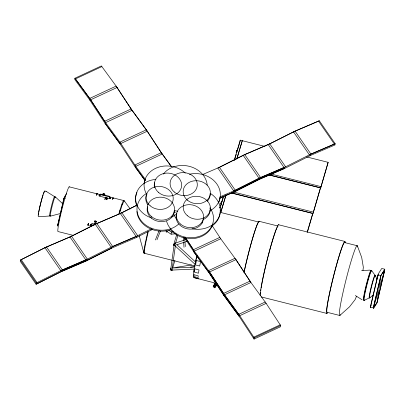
<?xml version="1.0" encoding="UTF-8"?>
<svg xmlns="http://www.w3.org/2000/svg" width="405" height="405" viewBox="0 0 405 405"><rect width="100%" height="100%" fill="white"/><g stroke="black" fill="none" stroke-linecap="round" stroke-linejoin="round"><path stroke-width="0.61" d="M214.078 286.401L213.865 286.229L214.964 285.302M216.948 284.958L216.007 285.216M99.316 195.028L99.402 194.678L99.068 196.025M99.255 196.076L99.59 194.729L99.579 194.987M99.331 195.914L99.59 194.921M99.316 194.997L99.129 195.585M87.931 225.094L87.966 225.2M88.422 223.454L88.432 223.327M90.745 224.623L90.811 224.557M109.922 198.617L110.084 197.954M110.165 198.739L110.322 197.807M113.076 198.01L112.975 198.05M90.821 225.398L90.75 225.646L90.867 225.388M91.074 224.552L91.084 224.289L90.75 225.529M91.596 225.661L91.732 225.028M110.094 198.825L110.221 198.369M214.215 287.606L214.544 287.292L214.321 287.013L214.058 287.509L214.842 287.833L214.382 287.332M104.743 199.346C104.763 197.792 107.416 198.323 107.016 199.756M104.839 199.351L105.234 198.612L105.918 198.404A0.587 0.532 22.4 0 1 106.419 198.496L106.647 199.042M106.804 199.098L106.5 198.384A0.759 0.683 22.4 0 0 105.857 198.268L105.518 198.48A0.653 0.587 22.4 0 0 105.447 199.037M106.92 199.726L106.474 198.668L105.518 198.49M213.319 286.386C213.359 285.252 213.516 287.029 213.997 286.365M100.126 195.934L100.232 195.468M105.761 198.374L105.897 197.999M106.844 198.566L106.788 198.03L106.161 197.837M136.971 205.148L120.295 213.506L96.056 223.879L70.753 236.596L45.724 247.333L20.422 260.05L36.278 283.009L36.106 284.239L60.618 271.892L85.647 261.154L110.95 248.437L135.979 237.694L152.452 229.438M61.413 271.487L61.58 270.297L86.609 259.554L86.437 260.785L61.408 271.527L36.106 284.239L20.25 261.281L20.422 260.05L44.935 247.703L69.964 236.96L95.266 224.248L121.085 213.141L137.037 205.122M90.006 100.303L90.173 99.114L74.94 78.241L101.377 65.924L116.134 86.108L131.093 108.955L146.321 129.828L161.281 152.67L171.512 166.713M116.605 86.832L131.564 109.639L146.797 130.511L161.752 153.353L171.543 166.769M120.361 142.828L120.189 144.058L104.961 123.186M136.774 237.29L136.941 236.1L111.912 246.837L111.739 248.073L86.437 260.785M175.4 233.837L171.118 234.201L171.416 232.045L168.844 230.334M174.084 245.106L170.702 269.482A0.689 0.577 7.9 0 0 171.948 269.978M172.206 268.566L175.416 245.44M239.087 316.234L223.854 295.361L208.899 272.519L209.071 271.284L224.026 294.131L239.259 315.004M221.444 204.029L220.882 203.887L220.998 203.042L221.454 201.533L222.016 201.67M221.454 201.533L220.882 203.887M236.788 152.867L236.226 152.726L236.343 151.88L236.793 150.371L237.36 150.513M236.793 150.371L236.226 152.726M240.114 141.097L240.246 140.165L264.951 146.433M223.854 295.361L224.026 294.131M259.645 179.106L234.338 191.859L219.586 198.187M218.649 167.67L243.957 154.958L268.981 144.215L294.283 131.498L319.312 120.761L335.168 143.719L310.929 154.092L285.626 166.809L259.808 177.916L259.64 179.147L284.669 168.404M211.942 225.367L220.745 238.778L235.973 259.651L250.933 282.498L266.161 303.365L280.65 325.529L280.478 326.759L254.041 339.076L254.213 337.846L239.73 315.687L224.497 294.815L209.542 271.968L194.309 251.1L185.505 237.684M284.675 168.369L284.837 167.174L260.597 177.547L235.295 190.264L219.991 196.855M309.977 155.652L310.139 154.462L335.168 143.719L335.001 144.95L310.757 155.323L285.454 168.04L260.425 178.777L235.123 191.494L219.545 198.207M319.307 120.796L295.073 131.134L269.77 143.846L244.742 154.589L219.439 167.305L202.419 174.626M231.209 192.942L312.802 213.47L307.471 231.984M231.437 192.912L313.03 213.44L320.492 187.829L268.96 174.864M320.492 187.829L313.03 213.44M269.76 175.132L320.679 187.945L328.141 162.334L306.666 156.932M328.141 162.334L320.679 187.945M135.31 165.711L135.148 166.906L145.177 180.645M250.457 281.85L235.502 258.967M377.506 278.291L377.668 277.131M107.016 198.612L107.072 198.349M213.643 286.487L213.967 286.34L213.157 286.138M362.966 270.489L363.331 267.244L361.705 257.499L357.402 245.901M109.679 197.508L109.866 196.4L100.491 194.041L99.797 196.228L109.173 198.587L109.866 196.4M109.917 198.698L110.013 198.146M87.905 225.17L87.966 224.886M88.442 223.383L88.255 224.238M90.872 224.502L90.897 224.243L90.7 224.77M96.891 194.101L96.947 193.818M110.16 197.822L110.251 197.468L110.19 197.908M113.041 198.217L113.096 197.934M370.524 307.8L371 304.231L377.46 276.828L378.447 273.643L381.728 268.454L384.704 269.203L384.75 269.846L376.847 303.254L373.501 308.549L373.329 307.861L380.897 275.587L384.704 269.203M63.914 199.027L64.425 197.017L66.602 193.575M377.749 276.554L378.052 274.873L380.897 275.587L384.75 269.846L377.182 302.12L373.329 307.861L370.484 307.147L378.052 274.873M377.182 302.12L380.897 275.587L373.329 307.861L378.073 292.304M87.946 224.937L88.022 224.613M96.451 195.377L96.527 195.048M96.835 194.37L96.911 194.046M90.776 225.382L91.019 224.431M112.6 199.493L112.676 199.169M112.98 198.49L113.056 198.166M91.176 226.451L91.935 223.595L94.279 224.183M109.188 198.106L109.375 197.458M88.007 224.643L88.174 223.98M96.511 195.078L96.598 194.744M96.765 194.673L96.851 194.339M110.302 198.339L110.266 198.511M112.661 199.199L112.823 198.536M112.909 198.794L112.995 198.46M147.769 231.741L144.413 247.298L143.815 252.396L143.902 253.079L144.312 253.003M88.179 224.567L88.265 224.233M96.593 194.749L96.679 194.415M90.73 224.734L90.624 225.458M99.124 195.529L99.205 195.2M58.042 224.036L57.662 226.177M370.484 307.147L370.97 305.289M384.75 269.846L380.138 285.439M88.174 224.006L88.336 223.428M96.679 194.44L96.765 194.111M110.054 197.989L110.094 197.848M110.297 198.05L110.449 197.635M112.823 198.561L112.99 197.984M119.445 213.678L121.981 205.462L124.148 200.662L130.192 208.975M173.613 244.924L176.853 234.125M175.481 243.461L177.82 235.659M172.758 267.619L174.919 260.415M219.93 207.907L223.378 196.415M234.257 160.127L240.246 140.165M220.826 205.674L221.368 203.862M221.915 202.044L223.363 197.21M234.429 160.314L236.242 154.264M240.049 141.563L236.905 152.022L236.343 151.88M220.71 212.569L226.03 194.82M236.753 159.064L242.251 140.722M220.73 212.66L225.995 195.124M236.874 158.831L242.317 140.687M307.127 232.404L312.802 213.47M96.76 194.162L96.906 193.696M88.012 225.119L88.098 224.826M215.121 285.915L214.078 287.479M186.123 239.502L174.251 243.486L174.272 243.972M356.486 296.298L355.15 299.553L349.51 306.823L339.785 315.49M216.022 286.001L214.67 287.661M96.83 193.934L96.937 193.762M155.429 239.942L159.119 230.607M156.963 239.785L160.426 231.032M213.491 285.945C214.027 284.892 215.587 284.401 213.84 285.409C213.111 287.251 216.083 284.502 213.744 286.127M214.493 287.17L215.227 285.803M215.789 285.91C214.766 287.479 214.063 287.282 215.414 285.743M214.721 287.332L214.827 287.656M215.951 285.272L216.376 285.657C214.721 287.115 215.764 284.892 217.014 284.421M216.022 285.778L215.662 286.31M104.627 195.301L104.794 194.476L104.419 193.965A1.129 1.023 28.1 0 0 103.477 193.727L102.946 194.01M104.703 195.362L104.885 194.461L104.475 193.899A1.235 1.119 28.1 0 0 103.447 193.641L102.87 193.949A1.058 0.957 28.1 0 0 102.637 194.527M214.979 286.603L215.202 286.32M65.073 196.597L64.086 198.07L63.58 199.736L57.626 225.62L64.086 198.07L65.301 198.374M215.247 286.791L215.45 286.512M216.513 283.814C216.022 285.196 214.863 283.586 216.088 283.201M215.237 285.404L214.807 285.697M215.602 286.593L214.579 287.282M215.313 286.072C211.896 279.865 216.093 288.016 217.05 284.447M216.326 285.297L216.037 285.596L216.376 285.657M216.928 284.3L215.728 285.292L216.812 284.224M216.68 284.71L217.065 284.325M216.184 282.356L214.599 283.789M215.581 283.12L214.893 284.082L215.009 283.52M215.921 282.832L214.812 283.971L215.885 282.882M217.257 284.583L216.037 285.571L215.865 285.317L216.24 285.155M214.017 287.398L214.923 287.484M216.574 284.923L216.883 284.988L215.997 285.398M215.035 285.262L215.678 285.97L216.26 285.484M216.164 284.209L216.528 283.859M213.192 286.249L214.847 285.079M215.055 287.029L214.903 287.353M106.024 197.691C106.53 196.896 107.274 198.485 107.006 197.858M105.852 198.096L106.115 197.929A0.587 0.526 22.4 0 1 106.616 198.02L106.874 198.263A0.552 0.496 22.4 0 1 106.89 198.592M105.771 198.47L105.599 199.002M369.608 297.979L372.929 295.123M213.511 285.733L213.82 285.778M214.007 285.986L214.852 285.53M214.23 285.398L214.635 285.191M214.306 286.942L214.635 287.013M96.344 221.96L96.557 221.753L96.142 221.307A1.129 0.466 14.8 0 0 95.205 221.034L94.598 221.024M36.278 283.009L60.79 270.661L85.82 259.919L111.122 247.207L136.151 236.464L151.521 228.764M234.505 190.628L259.808 177.916M364.206 300.373L369.309 297.903A11.715 0.82 -75.9 0 1 371.608 285.226A11.715 0.82 -75.9 0 1 375.081 275.608M145.142 180.59L134.673 166.222L119.718 143.375L104.485 122.502L89.53 99.66L74.773 79.471L74.94 78.241L75.416 78.924L101.847 66.607M75.416 78.924L89.702 98.43L116.134 86.108M89.702 98.43L90.644 99.797L117.08 87.475M90.644 99.797L104.657 121.272L131.093 108.955M104.657 121.272L105.604 122.639L132.035 110.322M105.604 122.639L119.89 142.145L146.321 129.828M119.89 142.145L120.832 143.512L147.268 131.195M120.832 143.512L134.845 164.987L161.281 152.67M134.845 164.987L135.791 166.354L162.223 154.037M193.367 249.733L219.799 237.411M194.309 251.1L220.745 238.778M208.595 270.601L235.032 258.284M209.542 271.968L235.973 259.651M223.555 293.448L249.986 281.131M224.497 294.815L250.933 282.498M238.783 314.32L265.219 301.998M239.73 315.687L266.161 303.365M253.743 337.162L280.174 324.845M254.213 337.846L280.65 325.529M102.865 195.018L103.062 194.947A0.764 0.694 28.1 0 1 103.508 194.997M103.113 194.577L103.316 194.511A0.759 0.689 28.2 0 1 103.533 194.501M176.696 244.792L187.378 241.208M50.387 216.159L60.497 213.491M214.245 287.363L214.574 287.454M94.512 223.378L94.355 223.408A0.668 0.278 14.7 0 0 94.238 223.646L94.486 223.854A0.764 0.314 14.8 0 0 95.129 224.041L95.595 223.96L95.367 223.57M94.618 223.433L94.33 223.54L94.567 223.793A0.648 0.268 14.7 0 0 95.104 223.95L95.418 223.646M94.471 223.54L94.309 223.565A0.668 0.278 14.8 0 0 94.193 223.808M94.567 223.646C93.692 224.066 96.355 224.517 95.327 223.727M94.912 221.024L94.674 221.064A0.967 0.4 14.8 0 0 94.512 221.413L94.654 221.57M96.112 222.001L96.648 221.778L96.198 221.292A1.235 0.506 14.8 0 0 95.18 220.988M95.767 222.952L95.408 222.973A0.759 0.314 14.8 0 1 95.19 222.937M94.588 223.398L94.75 223.859L95.372 223.656M191.575 264.976L171.725 268.039L194.294 267.082M170.859 269.406A1.012 0.405 81.2 0 0 171.33 270.135L172.57 269.943M190.558 267.168L194.901 266.5M171.416 232.045L173.254 231.888M49.734 215.992L39.751 216.685L38.88 216.467M361.625 270.667L369.623 270.115L370.646 270.368M171.366 270.1L193.889 269.112M95.286 224.203L95.084 224.203A0.764 0.314 14.8 0 1 94.446 224.011L94.193 223.808M94.512 224.745L94.993 224.821M96.162 222.046L95.813 221.996A1.129 0.466 14.7 0 1 94.881 221.717L94.421 221.408M89.459 225.595L88.442 225.469M174.251 243.486L174.768 245.278M214.118 284.34L214.746 284.619M106.464 197.903L105.801 198.065A0.552 0.496 22.4 0 0 105.705 198.374M270.56 173.937L320.866 186.594M233.467 192.021L313.217 212.088M220.998 203.042L221.565 203.183M278.493 224.734L344.797 241.42M344.518 242.539L357.048 245.693M258.977 221.262L278.159 226.086M220.198 212.341L258.78 222.051M100.237 194.577L109.613 196.936M69.174 186.827L100.405 194.683M109.593 196.997L123.677 200.541M45.163 191.054L46.165 191.352M91.535 224.856L93.879 225.448M72.804 235.27L58.112 231.574A23.085 1.615 -75.9 0 1 62.193 208.342A23.085 1.615 -75.9 0 1 69.402 186.963M144.6 253.338L194.845 265.979M215.05 283.019L194.056 277.622L198.556 278.868M338.879 315.257L327.26 312.336A36.01 2.521 -75.9 0 1 333.639 276.048A36.01 2.521 -75.9 0 1 344.873 242.757M261.276 296.926L326.982 313.455M97.473 193.782L97.954 193.965M94.512 224.75L94.147 224.451M106.707 197.878L105.71 197.984A0.663 0.597 22.5 0 0 105.589 198.354M106.469 197.908L106.864 198.415M216.275 284.978L216.66 285.176M362.11 299.791L355.332 295.529M46.038 191.271L54.624 196.673M215.86 285.373L215.936 285.576M215.713 285.677L216.148 285.621M165.974 230.774L171.118 234.201M176.732 244.62L195.676 262.126M174.454 245.263L194.78 264.05M55.277 196.835L62.912 203.953M215.323 286.051L214.103 284.285M215.652 285.282L214.817 284.072M135.791 166.354L145.678 179.86M193.666 251.647L208.899 272.519M371.714 270.692L375.04 275.268M215.89 284.426L215.465 283.814M318.527 121.125L334.383 144.084M295.073 131.134L310.929 154.092M293.498 131.868L309.354 154.826M269.77 143.846L285.626 166.809M268.196 144.58L284.052 167.543M244.742 154.589L260.597 177.547M243.167 155.323L259.023 178.281M219.439 167.305L235.295 190.264M217.865 168.04L233.72 190.998M254.041 339.076L239.557 316.918L224.324 296.045L209.37 273.203L194.137 252.33L184.65 237.867M121.87 212.772L137.725 235.73M120.295 213.506L136.151 236.464M96.841 223.514L112.696 246.473M95.266 224.248L111.122 247.207M71.538 236.226L87.394 259.19M69.964 236.96L85.82 259.919M46.509 246.969L62.365 269.927M44.935 247.703L60.79 270.661M21.207 259.681L37.063 282.644M185.677 237.953L193.838 250.417M90.173 99.114L105.128 121.956M106.92 197.949L107.041 198.42M107.011 198.222L106.535 197.711L105.74 197.913A0.663 0.597 22.5 0 0 105.619 198.283M375.339 275.344L376.908 279.415M139.219 235.675L143.902 253.079M124.376 200.794L124.416 201.133M91.935 223.595L91.975 223.924M184.65 237.801L184.842 240.297M184.943 241.547L185.328 246.544M183.232 237.29L183.526 241.036M183.622 242.286L184.012 247.278M49.891 215.809A10.004 0.699 -75.9 0 1 51.496 205.963A10.004 0.699 -75.9 0 1 54.66 196.957M41.462 200.181A13.117 0.916 -75.9 0 1 44.828 191.388M38.571 216.113A13.117 0.916 -75.9 0 1 39.958 206.12M39.968 206.105A13.107 0.911 -75.9 0 1 41.462 200.202M38.445 214.928A12.094 0.845 -75.9 0 1 38.581 213.394M38.758 212.255A12.094 0.845 -75.9 0 1 42.712 196.152M42.854 195.691A12.094 0.845 -75.9 0 1 43.138 194.835M43.639 193.418A12.094 0.845 -75.9 0 1 44.408 191.909M50.757 215.561A10.004 0.699 -75.9 0 1 52.154 206.099A10.004 0.699 -75.9 0 1 55.288 197.65M118.665 214.635A23.085 1.615 -75.9 0 1 123.9 200.672M119.769 211.202A21.769 1.524 -75.9 0 1 120.255 209.608M121.971 204.525A21.769 1.524 -75.9 0 1 122.366 203.543M94.532 222.583A0.653 0.268 14.8 0 1 94.537 222.406M95.843 222.041A1.235 0.506 14.8 0 1 94.821 221.737M106.287 197.524A0.587 0.532 22.4 0 1 106.783 197.61M193.757 277.663A34.957 2.445 -75.9 0 1 196.825 255.55M193.99 271.699A32.962 2.303 -75.9 0 1 194.157 270.383M194.744 266.687A32.962 2.303 -75.9 0 1 194.957 265.477M195.316 263.559A32.962 2.303 -75.9 0 1 196.157 259.372M196.273 258.82A32.962 2.303 -75.9 0 1 197.012 255.388M144.965 252.923A23.085 1.615 -75.9 0 1 148.245 231.868M364.125 300.014A15.365 1.078 -75.9 0 1 366.302 286.021A15.365 1.078 -75.9 0 1 371.4 270.606M370.043 297.285A11.715 0.82 -75.9 0 1 371.679 286.188A11.715 0.82 -75.9 0 1 375.354 276.301M364.444 300.1A15.365 1.073 -75.9 0 1 366.92 284.917A15.365 1.073 -75.9 0 1 371.775 271.137M363.811 299.938A15.365 1.073 -75.9 0 1 365.993 285.93A15.365 1.073 -75.9 0 1 371.081 270.525M244.048 272.524A34.957 2.445 -75.9 0 1 258.233 222.679M244.028 272.317A35.772 2.501 -75.9 0 1 253.16 236.398A35.772 2.501 -75.9 0 1 259.332 221.469M260.526 294.162A35.772 2.501 -75.9 0 1 260.612 292.278M260.774 290.775A35.772 2.501 -75.9 0 1 260.926 289.626M261.164 288.026A35.772 2.501 -75.9 0 1 261.448 286.259M261.539 285.727A35.772 2.501 -75.9 0 1 266.657 262.151M266.804 261.549A35.772 2.501 -75.9 0 1 267.877 257.312M268.034 256.714A35.772 2.501 -75.9 0 1 270.712 246.812M270.869 246.26A35.772 2.501 -75.9 0 1 275.891 230.501M276.144 229.858A35.772 2.501 -75.9 0 1 276.833 228.212M277.106 227.63A35.772 2.501 -75.9 0 1 277.592 226.729M260.172 295.458A37.164 2.602 -75.9 0 1 268.702 253.758A37.164 2.602 -75.9 0 1 278.858 224.952M340.357 314.827A36.01 2.516 -75.9 0 1 346.148 279.293A36.01 2.516 -75.9 0 1 357.539 246.959M327.564 312.802A37.164 2.602 -75.9 0 1 333.563 276.007A37.164 2.602 -75.9 0 1 345.298 242.747M172.024 269.897A0.689 0.37 16.7 0 1 171.219 270.191A0.689 0.37 16.7 0 1 170.869 269.502M171.806 269.654A0.689 0.37 16.7 0 1 171.943 269.77M175.076 243.375A1.012 0.304 -47.3 0 1 175.107 244.033A1.012 0.304 -47.3 0 1 173.988 244.838M175.178 244.569A0.689 0.577 7.9 0 1 174.757 244.574M174.56 244.498A0.689 0.577 7.9 0 1 174.398 244.372M174.241 244.038A0.689 0.577 7.9 0 1 174.342 243.694M174.666 243.476A0.689 0.577 7.9 0 1 175.289 243.547M171.644 269.482A1.012 0.405 81.2 0 1 171.33 270.135M170.788 268.788A1.012 0.405 81.2 0 1 171.102 268.135A1.012 0.592 87.5 0 0 170.692 269.396A1.012 0.592 87.5 0 0 171.538 270.003M167.341 231.533A0.689 0.481 -35.4 0 1 166.475 232.126A0.689 0.481 -35.4 0 1 166.212 231.437M202.151 223.003A0.689 0.284 -32.4 0 1 202.692 222.73M177.805 211.233A13.654 11.467 7.9 0 1 174.175 210.387M175.502 212.311A13.654 11.467 7.9 0 1 173.973 211.845M163.342 174.099A23.844 20.022 7.9 0 1 189.267 166.323A23.844 20.022 7.9 0 1 207.218 185.141M220.128 197.351A23.844 20.022 7.9 0 1 218.558 202.895M189.439 174.231A23.844 20.022 7.9 0 1 217.996 185.829A23.844 20.022 7.9 0 1 209.851 210.863M210.154 193.418A13.654 11.467 7.9 0 1 207.289 201.199M178.676 224.036A23.844 20.022 7.9 0 1 143.132 222.902A23.844 20.022 7.9 0 1 146.949 193.215M170.642 229.691A23.844 20.022 7.9 0 1 136.89 211.511M174.307 211.683A13.654 11.467 7.9 0 1 158.487 221.373A13.654 11.467 7.9 0 1 147.536 206.803M176.924 213.643A23.844 20.022 7.9 0 1 171.634 217.075M151.84 218.093A23.844 20.022 7.9 0 1 135.721 196.638A23.844 20.022 7.9 0 1 155.91 179.364M136.991 206.439A23.844 20.022 7.9 0 1 136.207 194.516M136.363 194.015A23.844 20.022 7.9 0 1 136.936 192.532M147.734 204.814A13.654 11.467 7.9 0 1 146.878 194.354M146.843 194.608A23.844 20.022 7.9 0 1 154.052 169.133A23.844 20.022 7.9 0 1 185.252 173.067M144.104 183.652A23.844 20.022 7.9 0 1 145.172 179.704M154.437 187.5A13.654 11.467 7.9 0 1 154.639 182.721M220.188 209.755A23.844 20.022 7.9 0 1 211.734 226.187M219.768 207.132A23.844 20.022 7.9 0 1 219.986 208.175M210.251 193.337A23.844 20.022 7.9 0 1 218.477 217.966A23.844 20.022 7.9 0 1 192.041 228.744M176.874 219.637A23.844 20.022 7.9 0 1 173.573 213.303M210.008 207.765A13.654 11.467 7.9 0 1 203.588 219.368M210.139 208.124A23.844 20.022 7.9 0 1 198.637 236.606A23.844 20.022 7.9 0 1 166.577 221.191M212.352 225.388A23.844 20.022 7.9 0 1 187.525 238.499M186.907 238.418A23.844 20.022 7.9 0 1 170.247 229.448M203.315 219.181A13.654 11.467 7.9 0 1 187.495 228.876A13.654 11.467 7.9 0 1 176.54 214.306M194.015 274.752L193.924 276.59L198.08 277.633L198.166 275.795L194.015 274.752M194.83 268.869L194.319 272.155L198.47 273.203L198.987 269.912L194.83 268.869M196.425 260.542L195.539 264.966L199.69 266.009L200.581 261.589L196.425 260.542M173.75 245.217A0.689 0.37 16.7 0 0 174.894 245.364A0.689 0.37 16.7 0 0 174.19 244.696A0.689 0.37 16.7 0 0 173.75 245.217M174.231 191.99A13.654 11.467 7.9 0 0 196.906 187.434A13.654 11.467 7.9 0 0 179.957 172.905A13.654 11.467 7.9 0 0 174.231 191.99M187.307 200.095A13.654 11.467 7.9 0 0 209.982 195.539A13.654 11.467 7.9 0 0 193.033 181.01A13.654 11.467 7.9 0 0 187.307 200.095M151.48 216.553A13.654 11.467 7.9 0 0 174.155 211.992A13.654 11.467 7.9 0 0 157.206 197.468A13.654 11.467 7.9 0 0 151.48 216.553M150.139 205.786A13.654 11.467 7.9 0 0 172.814 201.229A13.654 11.467 7.9 0 0 155.864 186.7A13.654 11.467 7.9 0 0 150.139 205.786M158.583 192.466A13.654 11.467 7.9 0 0 181.258 187.91A13.654 11.467 7.9 0 0 164.308 173.381A13.654 11.467 7.9 0 0 158.583 192.466M187.333 215.647A13.654 11.467 7.9 0 0 210.008 211.086A13.654 11.467 7.9 0 0 193.058 196.562A13.654 11.467 7.9 0 0 187.333 215.647M180.483 224.051A13.654 11.467 7.9 0 0 203.158 219.495A13.654 11.467 7.9 0 0 186.209 204.965A13.654 11.467 7.9 0 0 180.483 224.051"/></g></svg>
